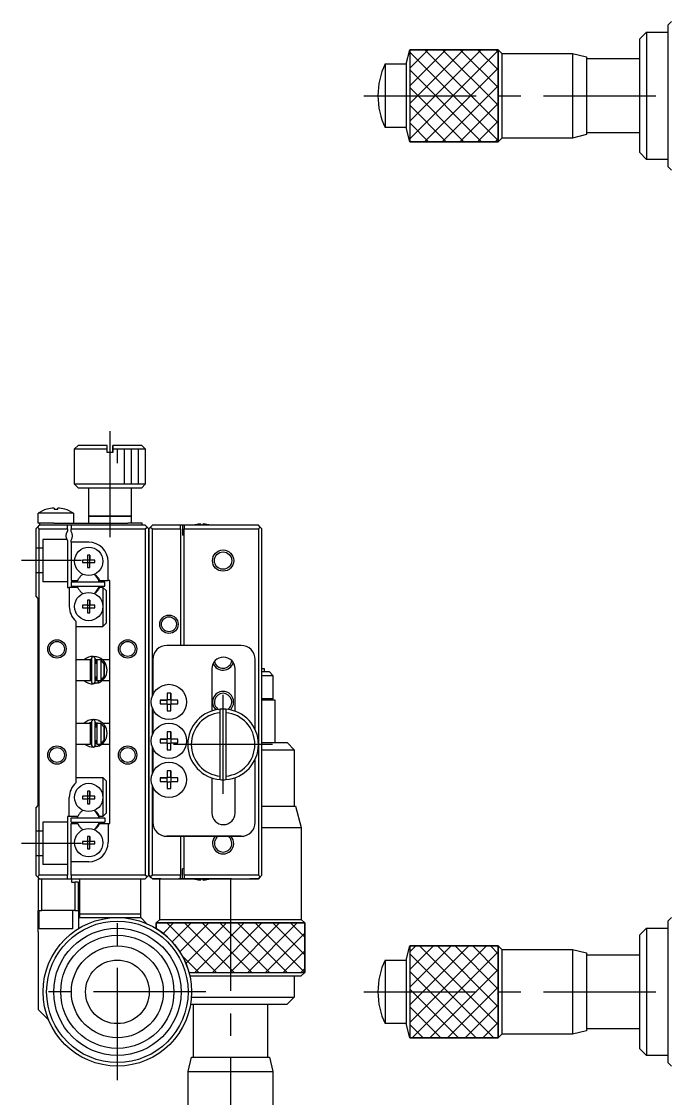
# Model space of a CAD drawing. Extents: x -2 to 381, y -8 to 250.
# Drawn here: x -2 to 89.6, y 94.7 to 247 of the extents above; entities that cross this region are included whole.
import ezdxf

# ---------------------------------------------------------------- set-up
doc = ezdxf.new("R2010")
doc.units = 0
doc.header["$LTSCALE"] = 0.5
doc.linetypes.add('CENTER', pattern=[50.8, 31.75, -6.35, 6.35, -6.35])
doc.linetypes.add('DASHED', pattern=[19.05, 12.7, -6.35])
for name, color, linetype in [('MSM_CENTER', 1, 'CENTER'), ('MSM_CONTINUOUS', 7, 'CONTINUOUS'), ('MSM_DASHED', 4, 'DASHED'), ('MSM_NARROW', 5, 'CONTINUOUS')]:
    doc.layers.add(name, color=color, linetype=linetype)

msp = doc.modelspace()

# ---------------------------------------------------------------- linework, layer by layer
at = {"layer": 'MSM_CENTER'}
for p, q in [((46.4, 236.5), (103.15, 236.5)), ((10.5, 189.05), (10.5, 174.05)), ((6.5, 170.75), (-2, 170.75)), ((26.5, 137.75), (26.5, 151.75)), ((33.5, 144.75), (19.5, 144.75)), ((6.5, 130.75), (-2, 130.75)), ((27.55, 125.75), (27.55, 69)), ((11.55, 97.25), (11.55, 122.25)), ((24.05, 109.75), (-0.95, 109.75)), ((46.4, 109.75), (144.9, 109.75))]:
    msp.add_line(p, q, dxfattribs=at)
at = {"layer": 'MSM_CONTINUOUS'}
for p, q in [((89.4, 246.5), (89.9, 247)), ((85.4, 244.5), (86.4, 245.5)), ((86.4, 245.5), (86.4, 227.5)), ((86.4, 245.5), (89.4, 245.5)), ((89.4, 246.5), (89.4, 226.5)), ((85.4, 244.5), (85.4, 228.5)), ((52.4, 241), (52.9, 243)), ((52.9, 243), (52.9, 230)), ((65.4, 243), (52.9, 243)), ((52.9, 243), (52.9, 230)), ((52.9, 243), (65.4, 243)), ((65.4, 230), (65.4, 243)), ((65.4, 243), (65.4, 230)), ((65.4, 243), (65.9, 242.5)), ((65.9, 242.5), (65.9, 230.5)), ((65.9, 242.5), (75.9, 242.5)), ((75.9, 242.5), (75.9, 230.5)), ((75.9, 242.5), (77.9, 242)), ((49.413167, 241), (49.413167, 232)), ((49.413167, 241), (52.4, 241)), ((52.4, 241), (52.4, 232)), ((77.9, 242), (77.9, 231)), ((77.9, 241.75), (85.4, 241.75)), ((52.4, 232), (49.413167, 232)), ((52.9, 230), (52.4, 232)), ((65.9, 230.5), (65.4, 230)), ((75.9, 230.5), (65.9, 230.5)), ((77.9, 231), (75.9, 230.5)), ((85.4, 231.25), (77.9, 231.25)), ((52.9, 230), (65.4, 230)), ((65.4, 230), (52.9, 230)), ((86.4, 227.5), (85.4, 228.5)), ((89.4, 227.5), (86.4, 227.5)), ((89.9, 226), (89.4, 226.5)), ((5.5, 186.55), (6, 187.05)), ((5.5, 186.55), (10.1, 186.55)), ((5.5, 181.55), (5.5, 186.55)), ((10.1, 187.05), (6, 187.05)), ((10.1, 186.55), (10.1, 187.05)), ((10.1, 186.05), (10.1, 186.55)), ((10.9, 186.05), (10.1, 186.05)), ((10.9, 186.55), (10.9, 187.05)), ((10.9, 187.05), (10.9, 186.55)), ((15, 187.05), (10.9, 187.05)), ((10.9, 186.05), (10.9, 186.55)), ((10.9, 186.55), (15.5, 186.55)), ((10.9, 186.55), (10.9, 186.05)), ((15, 187.05), (15.5, 186.55)), ((15.5, 186.55), (15.5, 181.55)), ((15.5, 181.55), (5.5, 181.55)), ((6, 181.05), (5.5, 181.55)), ((15.5, 181.55), (15, 181.05)), ((6, 181.05), (15, 181.05)), ((7.5, 177.05), (7.5, 181.05)), ((13.5, 181.05), (13.5, 177.05)), ((5.35, 177.441657), (0.35, 177.441657)), ((0.35, 176.05), (0.35, 177.441657)), ((1.588067, 178.019436), (1.59141, 178.012581)), ((2.59, 178.184953), (2.59, 178.012581)), ((2.59, 178.012581), (3.11, 178.012581)), ((3.11, 178.012581), (3.11, 178.184953)), ((4.10859, 178.012581), (4.111933, 178.019436)), ((5.35, 177.441657), (5.35, 176.05)), ((7.5, 177.05), (13.5, 177.05)), ((13.5, 177.05), (7.5, 177.05)), ((7.5, 176.05), (7.5, 177.05)), ((13.5, 177.05), (13.5, 176.05)), ((0, 175.25), (0.25, 175.5)), ((0, 175.25), (0, 165.75)), ((0.5, 175.75), (0.25, 175.5)), ((0.25, 175.5), (0.5, 175.25)), ((0.55, 176.05), (0.35, 176.05)), ((4.5, 175.75), (0.5, 175.75)), ((0.5, 175.25), (4.5, 175.25)), ((0.5, 126.25), (0.5, 175.25)), ((2.55, 176.05), (0.55, 176.05)), ((0.55, 176.05), (0.55, 175.75)), ((2.55, 176.05), (3.925, 176.05)), ((3.925, 176.05), (13.05, 176.05)), ((5, 175.75), (4.5, 175.75)), ((4.5, 175.25), (4.5, 175.75)), ((4.5, 175.25), (4.5, 174.911438)), ((15.5, 175.75), (5, 175.75)), ((5, 175.75), (5, 175.25)), ((5, 175.25), (15.5, 175.25)), ((5, 174.85), (5, 175.25)), ((15.05, 176.05), (13.05, 176.05)), ((15.05, 175.75), (15.05, 176.05)), ((15.75, 175.5), (15.5, 175.75)), ((15.5, 175.25), (15.75, 175.5)), ((15.5, 175.25), (15.5, 126.25)), ((15.75, 175.5), (16, 175.25)), ((16.25, 175.5), (16, 175.25)), ((16, 175.25), (16, 126.25)), ((16, 126.25), (16, 175.25)), ((16.5, 175.75), (16.25, 175.5)), ((16.25, 175.5), (16.5, 175.25)), ((20.5, 175.75), (16.5, 175.75)), ((16.5, 151.602936), (16.5, 175.25)), ((16.5, 175.25), (20.5, 175.25)), ((20.5, 175.25), (20.5, 175.75)), ((20.75, 175.75), (20.5, 175.75)), ((20.5, 175.25), (20.5, 158.75)), ((20.75, 175.75), (20.75, 174.35)), ((21, 175.75), (20.75, 175.75)), ((31.5, 175.75), (21, 175.75)), ((21, 175.75), (21, 175.25)), ((21, 175.25), (31.5, 175.25)), ((21, 158.75), (21, 175.25)), ((22.611384, 175.824144), (22.613639, 175.819522)), ((23.32, 175.939859), (23.32, 175.819522)), ((23.32, 175.819522), (23.68, 175.819522)), ((23.68, 175.819522), (23.68, 175.939859)), ((24.386361, 175.819522), (24.388616, 175.824144)), ((31.75, 175.5), (31.5, 175.75)), ((31.5, 175.25), (31.75, 175.5)), ((31.5, 175.25), (31.5, 144.75)), ((32, 175.25), (31.75, 175.5)), ((32, 126.25), (32, 175.25)), ((21, 174.35), (20.75, 174.35)), ((4.5, 173.588562), (4.5, 166.95)), ((5, 173.35), (5, 173.65)), ((7.5, 173.35), (5, 173.35)), ((5, 173.35), (5, 167.95)), ((6.613639, 170.83), (6.613639, 170.47)), ((7.32, 170.83), (6.613639, 170.83)), ((7.32, 171.536361), (7.32, 170.83)), ((7.68, 171.536361), (7.32, 171.536361)), ((7.330372, 170.819628), (7.32, 170.83)), ((7.330372, 170.819628), (7.330372, 170.480372)), ((7.669628, 170.819628), (7.330372, 170.819628)), ((7.669628, 170.819628), (7.68, 170.83)), ((7.669628, 170.480372), (7.669628, 170.819628)), ((7.68, 170.83), (7.68, 171.536361)), ((7.68, 171.536361), (7.68, 170.83)), ((8.386361, 170.83), (7.68, 170.83)), ((8.386361, 170.47), (8.386361, 170.83)), ((6.613639, 170.47), (7.32, 170.47)), ((7.330372, 170.480372), (7.32, 170.47)), ((7.32, 170.47), (7.32, 169.763639)), ((7.32, 169.763639), (7.68, 169.763639)), ((7.330372, 170.480372), (7.669628, 170.480372)), ((7.669628, 170.480372), (7.68, 170.47)), ((7.68, 170.47), (8.386361, 170.47)), ((7.68, 169.763639), (7.68, 170.47)), ((7.68, 169.763639), (7.68, 170.47)), ((10.25, 167.95), (10.25, 170.6)), ((5, 167.95), (5.955588, 167.95)), ((5, 167.75), (9.8, 167.75)), ((5, 167.75), (5, 167.15)), ((5.955588, 167.95), (6.125185, 168.24375)), ((8.874815, 168.24375), (9.044412, 167.95)), ((9.044412, 167.95), (10.25, 167.95)), ((9.8, 167.15), (9.8, 167.75)), ((10.5, 167.95), (10.25, 167.95)), ((10.5, 165.75), (10.5, 167.95)), ((4.5, 166.95), (4.75, 166.95)), ((4.75, 166.95), (4.75, 164.25)), ((5.955588, 166.95), (4.75, 166.95)), ((5, 167.15), (9.8, 167.15)), ((6.125185, 166.65625), (5.955588, 166.95)), ((9.044412, 166.95), (8.874815, 166.65625)), ((9.5, 166.95), (9.044412, 166.95)), ((9.5, 166.95), (9.5, 164.25)), ((10, 166.45), (9.5, 166.95)), ((10, 161.95), (10, 166.45)), ((0.35, 165.4), (0, 165.75)), ((0.35, 136.1), (0.35, 165.4)), ((7.32, 165.136361), (7.32, 164.43)), ((7.68, 165.136361), (7.32, 165.136361)), ((7.68, 164.43), (7.68, 165.136361)), ((7.68, 165.136361), (7.68, 164.43)), ((10.5, 133.55), (10.5, 165.75)), ((6.613639, 164.43), (6.613639, 164.07)), ((7.32, 164.43), (6.613639, 164.43)), ((6.613639, 164.07), (7.32, 164.07)), ((7.330372, 164.419628), (7.32, 164.43)), ((7.330372, 164.080372), (7.32, 164.07)), ((7.32, 164.07), (7.32, 163.363639)), ((7.32, 163.363639), (7.68, 163.363639)), ((7.330372, 164.419628), (7.330372, 164.080372)), ((7.669628, 164.419628), (7.330372, 164.419628)), ((7.330372, 164.080372), (7.669628, 164.080372)), ((7.669628, 164.419628), (7.68, 164.43)), ((7.669628, 164.080372), (7.669628, 164.419628)), ((7.669628, 164.080372), (7.68, 164.07)), ((8.386361, 164.43), (7.68, 164.43)), ((7.68, 164.07), (8.386361, 164.07)), ((7.68, 163.363639), (7.68, 164.07)), ((7.68, 163.363639), (7.68, 164.07)), ((8.386361, 164.07), (8.386361, 164.43)), ((9.5, 164.25), (9.5, 161.45)), ((5.7, 162.170938), (5.7, 139.329062)), ((9.5, 161.45), (10, 161.95)), ((5.7, 161.45), (9.5, 161.45)), ((29.05, 158.75), (18.55, 158.75)), ((7.95215, 153.508046), (7.95215, 157.008046)), ((8.17409, 157.20682), (8.274714, 157.203193)), ((8.35215, 157.008046), (8.35215, 153.508046)), ((8.866497, 157.070889), (8.919164, 157.050863)), ((8.918724, 157.050011), (8.928978, 157.045589)), ((5.7, 156.75), (7.7, 156.75)), ((7.952148, 156.795727), (7.699887, 156.741421)), ((7.7, 156.75), (7.7, 153.75)), ((7.7, 156.75), (7.7, 156.25)), ((7.7, 156.25), (7.7, 154.25)), ((7.7, 156.25), (7.7, 154.25)), ((7.7, 156.25), (7.95215, 156.25)), ((8.352227, 156.413126), (8.35215, 156.406435)), ((8.35215, 156.25), (8.7, 156.25)), ((8.70018, 156.7086), (8.352152, 156.796046)), ((8.352916, 156.427881), (8.352227, 156.413126)), ((8.35432, 156.442588), (8.352916, 156.427881)), ((8.356434, 156.457212), (8.35432, 156.442588)), ((8.359256, 156.471719), (8.356434, 156.457212)), ((8.36278, 156.486075), (8.359256, 156.471719)), ((8.366997, 156.500245), (8.36278, 156.486075)), ((8.371901, 156.514195), (8.366997, 156.500245)), ((8.377479, 156.527893), (8.371901, 156.514195)), ((8.383722, 156.541305), (8.377479, 156.527893)), ((8.390614, 156.554398), (8.383722, 156.541305)), ((8.398142, 156.56714), (8.390614, 156.554398)), ((8.406289, 156.5795), (8.398142, 156.56714)), ((8.415036, 156.591446), (8.406289, 156.5795)), ((8.424366, 156.602949), (8.415036, 156.591446)), ((8.434256, 156.613978), (8.424366, 156.602949)), ((8.444684, 156.624505), (8.434256, 156.613978)), ((8.455625, 156.634502), (8.444684, 156.624505)), ((8.467055, 156.643943), (8.455625, 156.634502)), ((8.478946, 156.652803), (8.467055, 156.643943)), ((8.491269, 156.661056), (8.478946, 156.652803)), ((8.503994, 156.66868), (8.491269, 156.661056)), ((8.5, 156.25), (8.5, 156.66675)), ((8.51709, 156.675654), (8.503994, 156.66868)), ((8.530524, 156.681959), (8.51709, 156.675654)), ((8.544262, 156.687575), (8.530524, 156.681959)), ((8.558269, 156.692488), (8.544262, 156.687575)), ((8.572508, 156.696682), (8.558269, 156.692488)), ((8.586943, 156.700146), (8.572508, 156.696682)), ((8.601536, 156.70287), (8.586943, 156.700146)), ((8.616248, 156.704845), (8.601536, 156.70287)), ((8.631041, 156.706065), (8.616248, 156.704845)), ((8.645875, 156.706529), (8.631041, 156.706065)), ((8.66071, 156.706234), (8.645875, 156.706529)), ((8.675508, 156.705181), (8.66071, 156.706234)), ((8.690229, 156.703375), (8.675508, 156.705181)), ((8.700014, 156.701748), (8.690229, 156.703375)), ((8.7, 153.75), (8.7, 156.75)), ((8.7, 156.75), (9.2, 156.75)), ((9.2, 156.75), (9.2, 156.695683)), ((9.2, 156.695683), (9.2, 153.804317)), ((9.7, 156.166515), (9.2, 156.695683)), ((9.404939, 156.75), (9.405042, 156.75)), ((9.405287, 156.75), (9.405393, 156.75)), ((9.406125, 156.75), (10.5, 156.75)), ((9.7, 154.333485), (9.7, 156.166515)), ((9.7, 156.166515), (9.7, 154.333485)), ((16.55, 156.75), (16.55, 151.729796)), ((24.9, 155.45), (24.9, 149.487088)), ((28.2, 149.452127), (28.2, 155.45)), ((31.05, 146.823041), (31.05, 156.75)), ((32, 155.5), (32.3, 155.5)), ((32.3, 155.5), (32.3, 155.000019)), ((7.7, 154.25), (7.7, 153.75)), ((7.95215, 154.25), (7.7, 154.25)), ((8.7, 154.25), (8.35215, 154.25)), ((8.35215, 154.109658), (8.352479, 154.095668)), ((8.352479, 154.095668), (8.353521, 154.080937)), ((8.353521, 154.080937), (8.355275, 154.066275)), ((8.355275, 154.066275), (8.357737, 154.051717)), ((8.357737, 154.051717), (8.360901, 154.037296)), ((8.360901, 154.037296), (8.364761, 154.023048)), ((8.364761, 154.023048), (8.369307, 154.009005)), ((8.369307, 154.009005), (8.374531, 153.9952)), ((8.374531, 153.9952), (8.38042, 153.981667)), ((8.38042, 153.981667), (8.386963, 153.968437)), ((8.386963, 153.968437), (8.394143, 153.955542)), ((8.394143, 153.955542), (8.401947, 153.943014)), ((8.401947, 153.943014), (8.410356, 153.930883)), ((8.410356, 153.930883), (8.419353, 153.91918)), ((8.419353, 153.91918), (8.428917, 153.907932)), ((8.428917, 153.907932), (8.439026, 153.897169)), ((8.439026, 153.897169), (8.449658, 153.886918)), ((8.449658, 153.886918), (8.460789, 153.877206)), ((8.460789, 153.877206), (8.472392, 153.868058)), ((8.472392, 153.868058), (8.484441, 153.859499)), ((8.484441, 153.859499), (8.496907, 153.851551)), ((8.5, 153.849781), (8.5, 154.25)), ((9.2, 153.804317), (9.7, 154.333485)), ((33.05, 155), (32, 155)), ((32, 154.5), (33.55, 154.5)), ((33.05, 155), (33.55, 154.5)), ((33.55, 154.5), (33.55, 151.2)), ((7.7, 153.75), (5.7, 153.75)), ((7.699866, 153.774813), (7.952123, 153.720065)), ((8.867169, 153.444965), (8.179474, 153.309366)), ((8.351469, 153.476208), (8.349711, 153.477044)), ((8.383058, 153.462191), (8.351469, 153.476208)), ((8.415296, 153.449772), (8.383058, 153.462191)), ((8.448101, 153.43898), (8.415296, 153.449772)), ((8.481395, 153.429842), (8.448101, 153.43898)), ((8.515096, 153.422378), (8.481395, 153.429842)), ((8.496907, 153.851551), (8.509761, 153.844237)), ((8.509761, 153.844237), (8.52297, 153.837577)), ((8.54912, 153.416608), (8.515096, 153.422378)), ((8.52297, 153.837577), (8.536504, 153.83159)), ((8.536504, 153.83159), (8.550327, 153.826292)), ((8.583386, 153.412545), (8.54912, 153.416608)), ((8.550327, 153.826292), (8.564406, 153.821701)), ((8.564406, 153.821701), (8.578706, 153.817828)), ((8.578706, 153.817828), (8.593188, 153.814687)), ((8.617809, 153.410199), (8.583386, 153.412545)), ((8.593188, 153.814687), (8.607816, 153.812287)), ((8.607816, 153.812287), (8.622552, 153.810635)), ((8.652305, 153.409576), (8.617809, 153.410199)), ((8.622552, 153.810635), (8.637357, 153.809737)), ((8.637357, 153.809737), (8.652193, 153.809597)), ((8.652193, 153.809597), (8.667018, 153.810215)), ((8.686791, 153.410677), (8.652305, 153.409576)), ((8.667018, 153.810215), (8.681796, 153.81159)), ((8.681796, 153.81159), (8.696486, 153.813718)), ((8.721181, 153.413501), (8.686791, 153.410677)), ((8.696486, 153.813718), (8.700012, 153.814344)), ((9.2, 153.75), (8.7, 153.75)), ((8.755392, 153.41804), (8.721181, 153.413501)), ((8.789339, 153.424284), (8.755392, 153.41804)), ((8.82294, 153.432218), (8.789339, 153.424284)), ((8.821831, 153.75), (8.828172, 153.737591)), ((8.856113, 153.441823), (8.82294, 153.432218)), ((8.828172, 153.737591), (8.834588, 153.724636)), ((8.858359, 153.698326), (8.832922, 153.750011)), ((8.834588, 153.724636), (8.841042, 153.711214)), ((8.841042, 153.711214), (8.847492, 153.697409)), ((8.847492, 153.697409), (8.853899, 153.683306)), ((8.853899, 153.683306), (8.860224, 153.668992)), ((8.888774, 153.453076), (8.856113, 153.441823)), ((8.928036, 153.470038), (8.858359, 153.698326)), ((8.860224, 153.668992), (8.866427, 153.654556)), ((8.866427, 153.654556), (8.87247, 153.640086)), ((8.87247, 153.640086), (8.878316, 153.625671)), ((8.878316, 153.625671), (8.883929, 153.611402)), ((8.883929, 153.611402), (8.889274, 153.597365)), ((8.919164, 153.46523), (8.888774, 153.453076)), ((8.889274, 153.597365), (8.894318, 153.583648)), ((8.894318, 153.583648), (8.899029, 153.570335)), ((8.899029, 153.570335), (8.90338, 153.557508)), ((8.90338, 153.557508), (8.907343, 153.545247)), ((8.907343, 153.545247), (8.910893, 153.533627)), ((8.910893, 153.533627), (8.914008, 153.52272)), ((8.914008, 153.52272), (8.916671, 153.512594)), ((8.916671, 153.512594), (8.918863, 153.50331)), ((8.918863, 153.50331), (8.920571, 153.494927)), ((8.92194, 153.469125), (8.919164, 153.46523)), ((8.920571, 153.494927), (8.921785, 153.487496)), ((8.921785, 153.487496), (8.922498, 153.481062)), ((8.922404, 153.47134), (8.92194, 153.469125)), ((8.922705, 153.475666), (8.922404, 153.47134)), ((8.922498, 153.481062), (8.922705, 153.475666)), ((9.2, 153.804317), (9.2, 153.75)), ((10.5, 153.75), (9.38666, 153.75)), ((17.59141, 151.01), (17.59141, 150.49)), ((18.59, 151.01), (17.59141, 151.01)), ((17.59141, 151.01), (18.548625, 151.01)), ((18.59, 151.01), (18.548625, 151.01)), ((18.548625, 151.01), (18.548625, 150.49)), ((19.11, 152.00859), (18.59, 152.00859)), ((18.59, 152.00859), (18.59, 151.01)), ((19.11, 151.051375), (18.59, 151.051375)), ((19.11, 151.01), (19.11, 152.00859)), ((19.11, 152.00859), (19.11, 151.051375)), ((19.11, 151.01), (19.11, 151.051375)), ((20.10859, 151.01), (19.11, 151.01)), ((19.151375, 151.01), (19.11, 151.01)), ((20.10859, 151.01), (19.151375, 151.01)), ((19.151375, 150.49), (19.151375, 151.01)), ((20.10859, 150.49), (20.10859, 151.01)), ((33.55, 151.2), (32, 151.2)), ((33.85, 151), (32, 151)), ((33.55, 151.2), (33.35, 151)), ((33.85, 145), (33.85, 151)), ((16.5, 146.102936), (16.5, 149.897064)), ((16.55, 149.770204), (16.55, 146.229796)), ((17.59141, 150.49), (18.59, 150.49)), ((18.59, 150.49), (18.59, 149.49141)), ((18.59, 150.448625), (19.11, 150.448625)), ((18.59, 149.49141), (19.11, 149.49141)), ((19.11, 150.49), (20.10859, 150.49)), ((19.11, 149.49141), (19.11, 150.49)), ((19.11, 150.448625), (19.11, 150.49)), ((19.11, 149.49141), (19.11, 150.448625)), ((26.1, 149.232187), (26.1, 149.733974)), ((26.9, 149.733974), (26.9, 149.232187)), ((26.9, 149.733974), (26.9, 139.766026)), ((7.667064, 147.785537), (7.572179, 147.750135)), ((7.962887, 147.85377), (7.667064, 147.785537)), ((7.96289, 144.566089), (7.96289, 148.066089)), ((8.184829, 148.264862), (8.285453, 148.261236)), ((8.36289, 148.066089), (8.36289, 144.566089)), ((8.704946, 147.768886), (8.362891, 147.854088)), ((8.612275, 147.760912), (8.597683, 147.758189)), ((8.626988, 147.762887), (8.612275, 147.760912)), ((8.64178, 147.764108), (8.626988, 147.762887)), ((8.656614, 147.764572), (8.64178, 147.764108)), ((8.671449, 147.764276), (8.656614, 147.764572)), ((8.686247, 147.763224), (8.671449, 147.764276)), ((8.700246, 147.761524), (8.686247, 147.763224)), ((8.748876, 147.750079), (8.700246, 147.761524)), ((8.752826, 147.750113), (8.704946, 147.768886)), ((8.877237, 148.128932), (8.929903, 148.108905)), ((8.929463, 148.108054), (8.982374, 148.084468)), ((26.1, 140.267813), (26.1, 149.232187)), ((26.9, 149.232187), (26.9, 140.267813)), ((5.7, 147.75), (7.7, 147.75)), ((7.7, 147.75), (7.7, 144.75)), ((7.7, 147.75), (7.7, 147.25)), ((7.7, 147.25), (7.7, 145.25)), ((7.7, 147.25), (7.7, 145.25)), ((7.7, 147.25), (7.96289, 147.25)), ((8.362966, 147.471168), (8.36289, 147.464478)), ((8.36289, 147.25), (8.7, 147.25)), ((8.363656, 147.485924), (8.362966, 147.471168)), ((8.365059, 147.500631), (8.363656, 147.485924)), ((8.367174, 147.515255), (8.365059, 147.500631)), ((8.369995, 147.529762), (8.367174, 147.515255)), ((8.373519, 147.544117), (8.369995, 147.529762)), ((8.377737, 147.558287), (8.373519, 147.544117)), ((8.38264, 147.572238), (8.377737, 147.558287)), ((8.388219, 147.585936), (8.38264, 147.572238)), ((8.394461, 147.599347), (8.388219, 147.585936)), ((8.401353, 147.612441), (8.394461, 147.599347)), ((8.408881, 147.625183), (8.401353, 147.612441)), ((8.417028, 147.637543), (8.408881, 147.625183)), ((8.425776, 147.649489), (8.417028, 147.637543)), ((8.435105, 147.660992), (8.425776, 147.649489)), ((8.444995, 147.672021), (8.435105, 147.660992)), ((8.455423, 147.682548), (8.444995, 147.672021)), ((8.466365, 147.692545), (8.455423, 147.682548)), ((8.477794, 147.701986), (8.466365, 147.692545)), ((8.489685, 147.710845), (8.477794, 147.701986)), ((8.502008, 147.719098), (8.489685, 147.710845)), ((8.5, 147.25), (8.5, 147.717826)), ((8.514733, 147.726723), (8.502008, 147.719098)), ((8.527829, 147.733697), (8.514733, 147.726723)), ((8.541263, 147.740001), (8.527829, 147.733697)), ((8.555001, 147.745618), (8.541263, 147.740001)), ((8.569008, 147.75053), (8.555001, 147.745618)), ((8.567496, 147.75), (8.7, 147.75)), ((8.583248, 147.754725), (8.569008, 147.75053)), ((8.597683, 147.758189), (8.583248, 147.754725)), ((8.7, 144.75), (8.7, 147.75)), ((8.7, 147.75), (9.2, 147.75)), ((9.2, 147.75), (9.2, 147.695683)), ((9.2, 147.695683), (9.2, 144.804317)), ((9.7, 147.166515), (9.2, 147.695683)), ((9.482639, 147.75), (10.5, 147.75)), ((9.7, 145.333485), (9.7, 147.166515)), ((9.7, 147.166515), (9.7, 145.333485)), ((19.11, 146.50859), (18.59, 146.50859)), ((18.59, 146.50859), (18.59, 145.51)), ((19.11, 145.51), (19.11, 146.50859)), ((19.11, 146.50859), (19.11, 145.551375)), ((7.7, 144.75), (5.7, 144.75)), ((7.699848, 144.836187), (7.962862, 144.778108)), ((7.7, 145.25), (7.7, 144.75)), ((7.96289, 145.25), (7.7, 145.25)), ((8.7, 145.25), (8.36289, 145.25)), ((8.36289, 145.1677), (8.363218, 145.153711)), ((8.363218, 145.153711), (8.36426, 145.13898)), ((8.36426, 145.13898), (8.366014, 145.124317)), ((8.366014, 145.124317), (8.368476, 145.109759)), ((8.368476, 145.109759), (8.37164, 145.095339)), ((8.37164, 145.095339), (8.3755, 145.081091)), ((8.3755, 145.081091), (8.380046, 145.067048)), ((8.380046, 145.067048), (8.38527, 145.053243)), ((8.38527, 145.053243), (8.39116, 145.039709)), ((8.39116, 145.039709), (8.397702, 145.02648)), ((8.397702, 145.02648), (8.404883, 145.013585)), ((8.404883, 145.013585), (8.412686, 145.001057)), ((8.412686, 145.001057), (8.421096, 144.988926)), ((8.421096, 144.988926), (8.430092, 144.977222)), ((8.430092, 144.977222), (8.439656, 144.965975)), ((8.439656, 144.965975), (8.449765, 144.955212)), ((8.449765, 144.955212), (8.460397, 144.944961)), ((8.460397, 144.944961), (8.471528, 144.935249)), ((8.471528, 144.935249), (8.483131, 144.926101)), ((8.483131, 144.926101), (8.49518, 144.917542)), ((8.49518, 144.917542), (8.507646, 144.909594)), ((8.5, 144.914423), (8.5, 145.25)), ((8.507646, 144.909594), (8.5205, 144.90228)), ((8.5205, 144.90228), (8.533709, 144.89562)), ((8.533709, 144.89562), (8.547243, 144.889632)), ((8.547243, 144.889632), (8.561066, 144.884335)), ((8.561066, 144.884335), (8.575146, 144.879743)), ((8.575146, 144.879743), (8.589445, 144.875871)), ((8.589445, 144.875871), (8.603927, 144.87273)), ((8.603927, 144.87273), (8.618555, 144.870329)), ((8.618555, 144.870329), (8.633291, 144.868678)), ((8.633291, 144.868678), (8.648097, 144.86778)), ((8.648097, 144.86778), (8.662932, 144.86764)), ((8.662932, 144.86764), (8.677758, 144.868258)), ((8.677758, 144.868258), (8.692535, 144.869633)), ((8.692535, 144.869633), (8.700013, 144.87062)), ((9.2, 144.75), (8.7, 144.75)), ((8.860729, 144.75), (8.866996, 144.73606)), ((8.866996, 144.73606), (8.873169, 144.721948)), ((8.938774, 144.528084), (8.871991, 144.750003)), ((8.873169, 144.721948), (8.879211, 144.707747)), ((9.2, 144.804317), (9.7, 145.333485)), ((9.2, 144.804317), (9.2, 144.75)), ((9.321706, 144.75), (9.321418, 144.75)), ((9.32282, 144.75), (9.322609, 144.75)), ((10.5, 144.75), (9.322864, 144.75)), ((17.59141, 145.51), (17.59141, 144.99)), ((18.59, 145.51), (17.59141, 145.51)), ((17.59141, 145.51), (18.548625, 145.51)), ((17.59141, 144.99), (18.59, 144.99)), ((18.59, 145.51), (18.548625, 145.51)), ((18.548625, 145.51), (18.548625, 144.99)), ((19.11, 145.551375), (18.59, 145.551375)), ((18.59, 144.99), (18.59, 143.99141)), ((18.59, 144.948625), (19.11, 144.948625)), ((19.11, 145.51), (19.11, 145.551375)), ((20.10859, 145.51), (19.11, 145.51)), ((19.151375, 145.51), (19.11, 145.51)), ((19.11, 144.99), (20.10859, 144.99)), ((19.11, 143.99141), (19.11, 144.99)), ((19.11, 144.948625), (19.11, 144.99)), ((19.11, 143.99141), (19.11, 144.948625)), ((20.10859, 145.51), (19.151375, 145.51)), ((19.151375, 144.99), (19.151375, 145.51)), ((20.10859, 144.99), (20.10859, 145.51)), ((31.5, 144.75), (31.5, 126.25)), ((32, 145), (33.85, 145)), ((33.85, 145), (35.55, 145)), ((35.55, 145), (36.55, 144)), ((8.877908, 144.503008), (8.190213, 144.367408)), ((8.362208, 144.534251), (8.36045, 144.535087)), ((8.393797, 144.520234), (8.362208, 144.534251)), ((8.426035, 144.507815), (8.393797, 144.520234)), ((8.45884, 144.497023), (8.426035, 144.507815)), ((8.492134, 144.487884), (8.45884, 144.497023)), ((8.525835, 144.480421), (8.492134, 144.487884)), ((8.559859, 144.474651), (8.525835, 144.480421)), ((8.594125, 144.470588), (8.559859, 144.474651)), ((8.628548, 144.468242), (8.594125, 144.470588)), ((8.663045, 144.467619), (8.628548, 144.468242)), ((8.69753, 144.46872), (8.663045, 144.467619)), ((8.73192, 144.471543), (8.69753, 144.46872)), ((8.766131, 144.476082), (8.73192, 144.471543)), ((8.800078, 144.482326), (8.766131, 144.476082)), ((8.83368, 144.49026), (8.800078, 144.482326)), ((8.866852, 144.499866), (8.83368, 144.49026)), ((8.899513, 144.511119), (8.866852, 144.499866)), ((8.879211, 144.707747), (8.885088, 144.693544)), ((8.885088, 144.693544), (8.890762, 144.679421)), ((8.890762, 144.679421), (8.896202, 144.665464)), ((8.896202, 144.665464), (8.901374, 144.651755)), ((8.929903, 144.523273), (8.899513, 144.511119)), ((8.901374, 144.651755), (8.906247, 144.638376)), ((8.906247, 144.638376), (8.910794, 144.625406)), ((8.910794, 144.625406), (8.914985, 144.612924)), ((8.914985, 144.612924), (8.918797, 144.601002)), ((8.918797, 144.601002), (8.922207, 144.589713)), ((8.922207, 144.589713), (8.925195, 144.579123)), ((8.925195, 144.579123), (8.927742, 144.569296)), ((8.927742, 144.569296), (8.929834, 144.56029)), ((8.929834, 144.56029), (8.931458, 144.552158)), ((8.932679, 144.527167), (8.929903, 144.523273)), ((8.931458, 144.552158), (8.932605, 144.54495)), ((8.932605, 144.54495), (8.933267, 144.538708)), ((8.933125, 144.529263), (8.932679, 144.527167)), ((8.933441, 144.533468), (8.933125, 144.529263)), ((8.933267, 144.538708), (8.933441, 144.533468)), ((16.5, 140.602936), (16.5, 144.397064)), ((16.55, 144.270204), (16.55, 140.729796)), ((18.59, 143.99141), (19.11, 143.99141)), ((32, 144), (36.55, 144)), ((36.55, 144), (36.55, 136)), ((31.05, 133.75), (31.05, 142.676959)), ((19.11, 141.00859), (18.59, 141.00859)), ((18.59, 141.00859), (18.59, 140.01)), ((19.11, 140.01), (19.11, 141.00859)), ((19.11, 141.00859), (19.11, 140.051375)), ((26.1, 139.766026), (26.1, 140.267813)), ((26.9, 140.267813), (26.9, 139.766026)), ((5.7, 140.05), (9.5, 140.05)), ((9.5, 140.05), (9.5, 137.25)), ((10, 139.55), (9.5, 140.05)), ((10, 135.05), (10, 139.55)), ((16.5, 126.25), (16.5, 138.897064)), ((16.55, 138.770204), (16.55, 133.75)), ((17.59141, 140.01), (17.59141, 139.49)), ((18.59, 140.01), (17.59141, 140.01)), ((17.59141, 140.01), (18.548625, 140.01)), ((17.59141, 139.49), (18.59, 139.49)), ((18.59, 140.01), (18.548625, 140.01)), ((18.548625, 140.01), (18.548625, 139.49)), ((19.11, 140.051375), (18.59, 140.051375)), ((18.59, 139.49), (18.59, 138.49141)), ((18.59, 139.448625), (19.11, 139.448625)), ((19.11, 140.01), (19.11, 140.051375)), ((20.10859, 140.01), (19.11, 140.01)), ((19.151375, 140.01), (19.11, 140.01)), ((19.11, 139.49), (20.10859, 139.49)), ((19.11, 138.49141), (19.11, 139.49)), ((19.11, 139.448625), (19.11, 139.49)), ((19.11, 138.49141), (19.11, 139.448625)), ((20.10859, 140.01), (19.151375, 140.01)), ((19.151375, 139.49), (19.151375, 140.01)), ((20.10859, 139.49), (20.10859, 140.01)), ((24.9, 140.012912), (24.9, 135.05)), ((28.2, 135.05), (28.2, 140.047873)), ((4.75, 134.55), (4.75, 137.25)), ((6.613639, 137.43), (6.613639, 137.07)), ((7.32, 137.43), (6.613639, 137.43)), ((7.32, 138.136361), (7.32, 137.43)), ((7.68, 138.136361), (7.32, 138.136361)), ((7.330372, 137.419628), (7.32, 137.43)), ((7.330372, 137.419628), (7.330372, 137.080372)), ((7.669628, 137.419628), (7.330372, 137.419628)), ((7.669628, 137.419628), (7.68, 137.43)), ((7.669628, 137.080372), (7.669628, 137.419628)), ((7.68, 137.43), (7.68, 138.136361)), ((7.68, 138.136361), (7.68, 137.43)), ((8.386361, 137.43), (7.68, 137.43)), ((8.386361, 137.07), (8.386361, 137.43)), ((9.5, 137.25), (9.5, 134.55)), ((18.59, 138.49141), (19.11, 138.49141)), ((0, 135.75), (0.35, 136.1)), ((0, 135.75), (0, 126.25)), ((6.613639, 137.07), (7.32, 137.07)), ((7.330372, 137.080372), (7.32, 137.07)), ((7.32, 137.07), (7.32, 136.363639)), ((7.32, 136.363639), (7.68, 136.363639)), ((7.330372, 137.080372), (7.669628, 137.080372)), ((7.669628, 137.080372), (7.68, 137.07)), ((7.68, 137.07), (8.386361, 137.07)), ((7.68, 136.363639), (7.68, 137.07)), ((7.68, 136.363639), (7.68, 137.07)), ((32, 136), (36.75, 136)), ((36.75, 136), (37.55, 133)), ((4.75, 134.55), (4.5, 134.55)), ((4.5, 134.55), (4.5, 126.25)), ((5.955588, 134.55), (4.75, 134.55)), ((5, 133.75), (5, 134.35)), ((5, 134.35), (9.8, 134.35)), ((6.125185, 134.84375), (5.955588, 134.55)), ((9.044412, 134.55), (8.874815, 134.84375)), ((9.5, 134.55), (9.044412, 134.55)), ((9.5, 134.55), (10, 135.05)), ((9.8, 134.35), (9.8, 133.75)), ((5, 133.75), (9.8, 133.75)), ((5, 133.55), (5.955588, 133.55)), ((5, 128.15), (5, 133.55)), ((5.955588, 133.55), (6.125185, 133.25625)), ((8.874815, 133.25625), (9.044412, 133.55)), ((9.044412, 133.55), (10.25, 133.55)), ((10.25, 133.55), (10.5, 133.55)), ((10.25, 133.55), (10.25, 130.9)), ((32, 133), (37.55, 133)), ((37.55, 133), (37.55, 120)), ((6.613639, 131.03), (6.613639, 130.67)), ((7.32, 131.03), (6.613639, 131.03)), ((7.32, 131.736361), (7.32, 131.03)), ((7.68, 131.736361), (7.32, 131.736361)), ((7.330372, 131.019628), (7.32, 131.03)), ((7.330372, 131.019628), (7.330372, 130.680372)), ((7.669628, 131.019628), (7.330372, 131.019628)), ((7.669628, 131.019628), (7.68, 131.03)), ((7.669628, 130.680372), (7.669628, 131.019628)), ((7.68, 131.03), (7.68, 131.736361)), ((7.68, 131.736361), (7.68, 131.03)), ((8.386361, 131.03), (7.68, 131.03)), ((8.386361, 130.67), (8.386361, 131.03)), ((18.55, 131.75), (29.05, 131.75)), ((20.5, 131.75), (18.55, 131.75)), ((21, 131.75), (20.5, 131.75)), ((20.5, 131.75), (20.5, 126.25)), ((25.381966, 131.75), (21, 131.75)), ((21, 126.25), (21, 131.75)), ((25.75, 131.75), (25.381966, 131.75)), ((27.25, 131.75), (25.75, 131.75)), ((27.618034, 131.75), (27.25, 131.75)), ((29.05, 131.75), (27.618034, 131.75)), ((6.613639, 130.67), (7.32, 130.67)), ((7.330372, 130.680372), (7.32, 130.67)), ((7.32, 130.67), (7.32, 129.963639)), ((7.32, 129.963639), (7.68, 129.963639)), ((7.330372, 130.680372), (7.669628, 130.680372)), ((7.669628, 130.680372), (7.68, 130.67)), ((7.68, 130.67), (8.386361, 130.67)), ((7.68, 129.963639), (7.68, 130.67)), ((7.68, 129.963639), (7.68, 130.67)), ((7.5, 128.15), (5, 128.15)), ((5, 126.25), (5, 128.15)), ((20.75, 125.75), (20.75, 127.15)), ((21, 127.15), (20.75, 127.15)), ((21, 127.15), (20.75, 127.15)), ((0.25, 126), (0, 126.25)), ((0.5, 126.25), (0.25, 126)), ((0.25, 126), (0.5, 125.75)), ((0.35, 125.75), (0.35, 121.25)), ((0.5, 125.75), (0.35, 125.75)), ((4.5, 126.25), (0.5, 126.25)), ((0.5, 125.75), (4.5, 125.75)), ((0.85, 121.25), (0.85, 125.75)), ((4.5, 125.75), (4.5, 126.25)), ((4.5, 125.75), (5, 125.75)), ((15.5, 126.25), (5, 126.25)), ((5, 126.25), (5, 125.75)), ((5, 125.75), (15.5, 125.75)), ((5.05, 125.75), (5.05, 125.25)), ((5.05, 125.25), (5.55, 125.25)), ((5.55, 125.25), (5.55, 121.25)), ((6.05, 125.25), (5.55, 125.25)), ((6.05, 121.25), (6.05, 125.25)), ((6.2, 125.75), (6.2, 120.75)), ((14.8, 125.75), (14.8, 120.75)), ((15.75, 126), (15.5, 126.25)), ((15.5, 125.75), (15.75, 126)), ((15.75, 126), (16, 126.25)), ((16, 126.25), (16.25, 126)), ((16.35, 125.9), (16, 126.25)), ((16, 126.25), (16.35, 125.9)), ((16.25, 126), (16, 126.25)), ((16.5, 126.25), (16.25, 126)), ((16.25, 126), (16.5, 125.75)), ((16.5, 125.75), (16.25, 126)), ((20.5, 126.25), (16.5, 126.25)), ((16.5, 125.75), (20.5, 125.75)), ((17.700005, 125.75), (16.5, 125.75)), ((17.55, 120), (17.55, 125.75)), ((20.5, 125.75), (20.25, 125.75)), ((20.5, 125.75), (20.25, 125.75)), ((20.5, 125.75), (20.299995, 125.75)), ((20.5, 125.75), (20.5, 126.25)), ((20.75, 125.75), (20.5, 125.75)), ((20.5, 125.75), (20.75, 125.75)), ((20.75, 125.75), (21, 125.75)), ((21, 125.75), (20.75, 125.75)), ((31.5, 126.25), (21, 126.25)), ((21, 126.25), (21, 125.75)), ((21, 125.75), (31.5, 125.75)), ((21.2, 125.75), (21, 125.75)), ((23.5, 125.75), (21, 125.75)), ((21.2, 125.75), (21, 125.75)), ((22.386447, 125.75), (21.7, 125.75)), ((22.386447, 125.75), (21.7, 125.75)), ((22.613639, 125.680478), (22.611384, 125.675856)), ((22.613639, 125.680478), (22.611384, 125.675856)), ((23.32, 125.680478), (23.32, 125.560141)), ((23.68, 125.680478), (23.32, 125.680478)), ((26.25, 125.75), (23.5, 125.75)), ((23.68, 125.560141), (23.68, 125.680478)), ((24.388616, 125.675856), (24.386361, 125.680478)), ((24.388616, 125.675856), (24.386361, 125.680478)), ((24.613553, 125.75), (26.25, 125.75)), ((26.25, 125.75), (24.613553, 125.75)), ((26.5, 125.75), (26.25, 125.75)), ((26.25, 125.75), (26.5, 125.75)), ((27.700005, 125.75), (26.25, 125.75)), ((31.5, 125.75), (30.299995, 125.75)), ((31.75, 126), (31.5, 126.25)), ((31.5, 125.75), (31.75, 126)), ((31.75, 126), (31.5, 125.75)), ((31.75, 126), (32, 126.25)), ((31.75, 126), (32, 126.25)), ((0.35, 121.25), (0.85, 121.25)), ((0.35, 118.25), (0.35, 121.25)), ((0.5, 118.65), (0.5, 121.25)), ((5.55, 121.25), (0.85, 121.25)), ((5.2, 121.25), (5.2, 118.65)), ((5.55, 121.25), (6.05, 121.25)), ((6.05, 121.25), (6.05, 118.694272)), ((14.8, 120.75), (6.2, 120.75)), ((6.2, 120.75), (6.2, 120.25)), ((14.8, 120.75), (14.8, 120.25)), ((6.05, 120.25), (11.55, 120.25)), ((11.55, 120.25), (14.85, 120.25)), ((14.85, 120.25), (15.70865, 119.39135)), ((17.05, 119.5), (17.55, 120)), ((17.05, 119.5), (17.05, 118.694272)), ((38.05, 119.5), (17.05, 119.5)), ((17.05, 119.5), (38.05, 119.5)), ((17.05, 118.694272), (17.05, 119.5)), ((17.55, 120), (37.55, 120)), ((37.55, 120), (38.05, 119.5)), ((38.05, 112.5), (38.05, 119.5)), ((38.05, 119.5), (38.05, 112.5)), ((89.4, 119.75), (89.9, 120.25)), ((89.4, 119.75), (89.4, 99.75)), ((0.35, 118.25), (0.35, 111)), ((5.2, 118.65), (0.5, 118.65)), ((85.4, 117.75), (86.4, 118.75)), ((85.4, 117.75), (85.4, 101.75)), ((86.4, 118.75), (86.4, 100.75)), ((86.4, 118.75), (89.4, 118.75)), ((52.4, 114.25), (52.9, 116.25)), ((52.9, 116.25), (52.9, 103.25)), ((65.4, 116.25), (52.9, 116.25)), ((52.9, 116.25), (52.9, 103.25)), ((52.9, 116.25), (65.4, 116.25)), ((65.4, 103.25), (65.4, 116.25)), ((65.4, 116.25), (65.4, 103.25)), ((65.4, 116.25), (65.9, 115.75)), ((49.413167, 114.25), (49.413167, 105.25)), ((49.413167, 114.25), (52.4, 114.25)), ((52.4, 114.25), (52.4, 105.25)), ((65.9, 115.75), (65.9, 103.75)), ((65.9, 115.75), (75.9, 115.75)), ((75.9, 115.75), (75.9, 103.75)), ((75.9, 115.75), (77.9, 115.25)), ((77.9, 115.25), (77.9, 104.25)), ((77.9, 115.25), (77.9, 115)), ((77.9, 115), (77.9, 109.749963)), ((77.9, 115), (85.4, 115)), ((21.683484, 112.5), (38.05, 112.5)), ((21.683484, 112.5), (38.05, 112.5)), ((21.806096, 112), (25.05, 112)), ((21.806096, 112), (37.55, 112)), ((21.806096, 112), (36.55, 112)), ((30.05, 112), (36.55, 112)), ((36.55, 112), (37.55, 112)), ((36.55, 112), (36.55, 109)), ((38.05, 112.5), (37.55, 112)), ((0.35, 111), (0.35, 108.5)), ((77.9, 109.749963), (77.9, 104.5)), ((0.35, 108.5), (0.35, 107.25)), ((22.02318, 109), (36.55, 109)), ((36.55, 109), (35.55, 108)), ((1.835999, 105.764001), (0.35, 107.25)), ((21.90314, 108), (22.3, 108)), ((21.90314, 108), (35.55, 108)), ((22.3, 108), (25.05, 108)), ((22.3, 108), (32.8, 108)), ((22.3, 100.5), (22.3, 108)), ((30.05, 108), (32.8, 108)), ((32.8, 108), (35.55, 108)), ((32.8, 108), (32.8, 100.5)), ((52.4, 105.25), (49.413167, 105.25)), ((52.9, 103.25), (52.4, 105.25)), ((65.9, 103.75), (65.4, 103.25)), ((75.9, 103.75), (65.9, 103.75)), ((77.9, 104.25), (75.9, 103.75)), ((77.9, 104.5), (77.9, 104.25)), ((85.4, 104.5), (77.9, 104.5)), ((52.9, 103.25), (65.4, 103.25)), ((65.4, 103.25), (52.9, 103.25)), ((86.4, 100.75), (85.4, 101.75)), ((89.4, 100.75), (86.4, 100.75)), ((21.55, 98.5), (22.05, 100.5)), ((22.05, 100.5), (33.05, 100.5)), ((33.05, 100.5), (33.55, 98.5)), ((89.9, 99.25), (89.4, 99.75)), ((21.55, 98.5), (33.55, 98.5)), ((21.55, 88.5), (21.55, 98.5)), ((33.55, 98.5), (33.55, 88.5))]:
    msp.add_line(p, q, dxfattribs=at)
for centre, radius in [((7.5, 170.65), 2), ((26.5, 170.75), 1.2295), ((7.5, 164.25), 2), ((18.85, 161.75), 1.0565), ((3, 158.25), 1.0565), ((13, 158.25), 1.0565), ((18.85, 150.75), 2.5), ((18.85, 145.25), 2.5), ((3, 143.25), 1.0565), ((13, 143.25), 1.0565), ((18.85, 139.75), 2.5), ((7.5, 137.25), 2), ((7.5, 130.85), 2), ((11.55, 109.75), 10.5), ((11.55, 109.75), 10), ((11.55, 109.75), 9), ((11.55, 109.75), 8), ((11.55, 109.75), 6.5), ((11.55, 109.75), 4.5)]:
    msp.add_circle(centre, radius, dxfattribs=at)
for centre, radius, start, end in [((58.9, 236.5), 10.5, 154.623066, 180), ((58.9, 236.5), 10.5, 180, 205.376934), ((2.85, 173.7), 4.5, 106.285843, 123.748989), ((2.85, 173.7), 4.492483, 93.317816, 106.26943), ((2.85, 173.7), 4.492483, 73.73057, 86.682184), ((2.85, 173.7), 4.5, 56.251011, 73.714157), ((23.5, 172.75), 3.2, 106.122533, 110.364135), ((23.5, 172.75), 3.194933, 93.229709, 106.106712), ((23.5, 172.75), 3.194933, 73.893288, 86.770291), ((23.5, 172.75), 3.2, 69.635865, 73.877467), ((5.25, 174.25), 1, 138.590378, 221.409622), ((4.2, 174.25), 1, 323.130102, 36.869898), ((7.5, 170.6), 2.75, 0, 90), ((7.4, 167.449999), 1.5875, 161.641525, 169.10691), ((7.5, 167.45), 1.5875, 135, 150), ((7.615, 167.33519), 1.75, 121.886504, 135.004406), ((7.4, 167.449999), 1.5875, 10.89309, 57.84066), ((7.385, 167.33519), 1.75, 44.995594, 58.113496), ((7.5, 167.45), 1.5875, 30, 45), ((7.4, 167.449999), 1.5875, 190.893016, 198.358399), ((7.5, 167.45), 1.5875, 210, 225), ((7.615, 167.56481), 1.75, 224.995594, 238.113496), ((7.4, 167.449999), 1.5875, 302.159423, 349.106984), ((7.385, 167.56481), 1.75, 301.886504, 315.004406), ((7.5, 167.45), 1.5875, 315, 330), ((7.5, 164.25), 2.75, 180, 229.114807), ((18.55, 156.75), 2, 90, 180), ((29.05, 156.75), 2, 0, 90), ((8.151913, 155.259561), 1.947318, 90.813096, 130.042648), ((8.15215, 157.008046), 0.2, 0, 180), ((8.151682, 155.257945), 1.949135, 293.18063125, 86.38099649), ((26.55, 155.45), 1.65, 0, 180), ((26.5, 156.75), 1.2295, 190.86232753, 353.5428688), ((8.15407, 155.263429), 1.954341, 230.763337, 269.246758), ((8.15215, 153.508046), 0.2, 180, 0), ((26.5, 150.75), 1.2295, 302.003161, 237.996839), ((26.5, 144.75), 5, 94.588566, 265.411434), ((26.5, 144.75), 5, 85.411434, 94.588566), ((26.5, 144.75), 5, 274.588566, 85.411434), ((8.162729, 146.317114), 1.947808, 90.815158, 132.619551), ((8.16289, 148.066089), 0.2, 0, 180), ((8.162421, 146.315988), 1.949135, 293.18063125, 86.38099649), ((26.5, 144.75), 4.5, 95.099689, 264.900311), ((26.5, 144.75), 4.5, 275.099689, 84.900311), ((8.165181, 146.323406), 1.95628, 233.559711, 269.236592), ((8.16289, 144.566089), 0.2, 180, 0), ((7.5, 137.25), 2.75, 130.885193, 180), ((26.5, 144.75), 5, 265.411434, 274.588566), ((7.4, 134.050001), 1.5875, 161.641601, 169.106984), ((7.5, 134.05), 1.5875, 135, 150), ((7.615, 133.93519), 1.75, 121.886504, 135.004406), ((7.4, 134.050001), 1.5875, 10.893016, 57.840577), ((7.385, 133.93519), 1.75, 44.995594, 58.113496), ((7.5, 134.05), 1.5875, 30, 45), ((26.55, 135.05), 1.65, 180, 0), ((7.4, 134.050001), 1.5875, 190.89309, 198.358475), ((7.5, 134.05), 1.5875, 210, 225), ((7.615, 134.16481), 1.75, 224.995594, 238.113496), ((7.4, 134.050001), 1.5875, 302.15934, 349.10691), ((7.385, 134.16481), 1.75, 301.886504, 315.004406), ((7.5, 134.05), 1.5875, 315, 330), ((18.55, 133.75), 2, 180, 270), ((29.05, 133.75), 2, 270, 0), ((26.5, 130.75), 1.2295, 125.57656856, 54.42343144), ((7.5, 130.9), 2.75, 270, 0), ((23.5, 128.75), 3.2, 249.635865, 253.877467), ((23.5, 128.75), 3.194933, 253.893288, 266.770291), ((23.5, 128.75), 3.194933, 273.229709, 286.106712), ((23.5, 128.75), 3.2, 286.122533, 290.364135), ((11.54999, 109.749993), 10.500011, 15.18313713, 58.41183942), ((58.9, 109.75), 10.5, 154.623066, 180), ((58.9, 109.75), 10.5, 180, 205.376934)]:
    msp.add_arc(centre, radius, start, end, dxfattribs=at)
at = {"layer": 'MSM_DASHED'}
for p, q in [((1, 173.75), (1, 167.75)), ((4.5, 173.75), (1, 173.75)), ((1, 172.5), (0, 172.5)), ((1, 169), (0, 169)), ((4.5, 167.75), (1, 167.75)), ((1, 133.75), (1, 127.75)), ((4.5, 133.75), (1, 133.75)), ((1, 132.5), (0, 132.5)), ((1, 129), (0, 129)), ((4.5, 127.75), (1, 127.75))]:
    msp.add_line(p, q, dxfattribs=at)
at = {"layer": 'MSM_NARROW'}
for p, q in [((53, 243), (52.9, 242.9)), ((55.5, 243), (52.9, 240.4)), ((58, 243), (52.9, 237.9)), ((60.5, 243), (52.9, 235.4)), ((63, 243), (52.9, 232.9)), ((65.4, 242.9), (52.9, 230.4)), ((65.4, 230.15), (52.9, 242.65)), ((65.4, 232.65), (55.05, 243)), ((65.4, 235.15), (57.55, 243)), ((65.4, 237.65), (60.05, 243)), ((65.4, 240.15), (62.55, 243)), ((65.4, 242.65), (65.05, 243)), ((63.05, 230), (52.9, 240.15)), ((65.4, 240.4), (55, 230)), ((60.55, 230), (52.9, 237.65)), ((65.4, 237.9), (57.5, 230)), ((58.05, 230), (52.9, 235.15)), ((65.4, 235.4), (60, 230)), ((55.55, 230), (52.9, 232.65)), ((65.4, 232.9), (62.5, 230)), ((53.05, 230), (52.9, 230.15)), ((65.4, 230.4), (65, 230)), ((11.5, 186.55), (11.5, 184.55)), ((12.5, 186.55), (12.5, 181.55)), ((13.5, 186.55), (13.5, 181.55)), ((14.5, 186.55), (14.5, 181.55)), ((19.5, 119.5), (18.019742, 118.019742)), ((25.55, 112.5), (18.55, 119.5)), ((22, 119.5), (19.316304, 116.816304)), ((24.5, 119.5), (20.400066, 115.400066)), ((28.05, 112.5), (21.05, 119.5)), ((27, 119.5), (21.255725, 113.755725)), ((29.5, 119.5), (22.5, 112.5)), ((30.55, 112.5), (23.55, 119.5)), ((32, 119.5), (25, 112.5)), ((33.05, 112.5), (26.05, 119.5)), ((34.5, 119.5), (27.5, 112.5)), ((35.55, 112.5), (28.55, 119.5)), ((37, 119.5), (30, 112.5)), ((38.05, 112.5), (31.05, 119.5)), ((38.05, 115), (33.55, 119.5)), ((38.05, 117.5), (36.05, 119.5)), ((38.05, 118.05), (32.5, 112.5)), ((53.75, 116.25), (52.9, 115.4)), ((56.25, 116.25), (52.9, 112.9)), ((58.75, 116.25), (52.9, 110.4)), ((61.25, 116.25), (52.9, 107.9)), ((63.75, 116.25), (52.9, 105.4)), ((65.4, 105.15), (54.3, 116.25)), ((65.4, 107.65), (56.8, 116.25)), ((65.4, 110.15), (59.3, 116.25)), ((65.4, 112.65), (61.8, 116.25)), ((65.4, 115.15), (64.3, 116.25)), ((23.05, 112.5), (20.762848, 114.787152)), ((38.05, 115.55), (35, 112.5)), ((64.8, 103.25), (52.9, 115.15)), ((65.4, 115.4), (53.25, 103.25)), ((38.05, 113.05), (37.5, 112.5)), ((65.4, 112.9), (55.75, 103.25)), ((62.3, 103.25), (52.9, 112.65)), ((59.8, 103.25), (52.9, 110.15)), ((65.4, 110.4), (58.25, 103.25)), ((57.3, 103.25), (52.9, 107.65)), ((65.4, 107.9), (60.75, 103.25)), ((54.8, 103.25), (52.9, 105.15)), ((65.4, 105.4), (63.25, 103.25))]:
    msp.add_line(p, q, dxfattribs=at)
for centre, radius in [((26.5, 170.75), 1.5), ((18.85, 161.75), 1.3), ((3, 158.25), 1.3), ((13, 158.25), 1.3), ((3, 143.25), 1.3), ((13, 143.25), 1.3)]:
    msp.add_circle(centre, radius, dxfattribs=at)
for centre, start, end in [((26.5, 156.75), 200.41794699, 343.98724933), ((26.5, 150.75), 312.59881289, 227.40118711), ((26.5, 130.75), 138.1896851, 41.8103149)]:
    msp.add_arc(centre, 1.5, start, end, dxfattribs=at)

doc.saveas('drawing.dxf')
